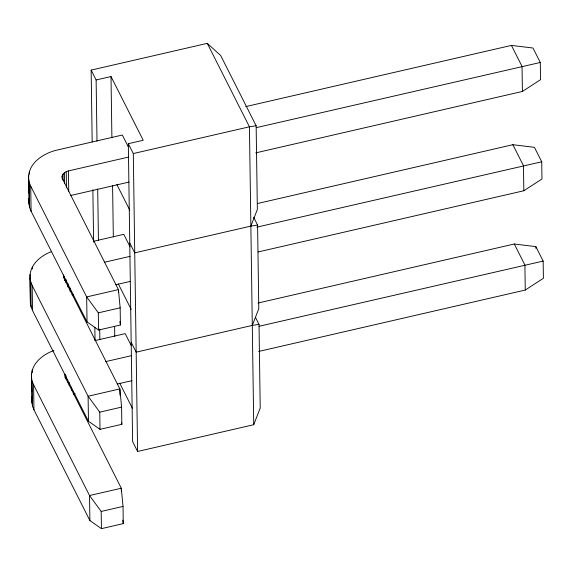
<?xml version="1.0" encoding="UTF-8"?>
<svg xmlns="http://www.w3.org/2000/svg" width="572" height="572" viewBox="0 0 572 572"><rect width="100%" height="100%" fill="white"/><g stroke="black" fill="none" stroke-linecap="round" stroke-linejoin="round"><path stroke-width="0.86" d="M128.657 157.05L68.44 170.921C64.901 171.543 60.653 174.946 62.498 178.893L118.425 289.618L120.163 307.815L120.406 325.01L98.57 330.044L87.03 321.95L31.095 211.225L29.665 207.629L28.957 203.932L28.6 178.914C27.728 162.934 44.001 152.874 57.822 149.893L122.336 135.028L128.235 146.711M28.957 203.932L28.957 198.42M63.635 274.96L63.928 278.192L119.863 388.917L121.593 407.114L121.843 424.317L100.007 429.343L88.46 421.257L32.525 310.532L31.102 306.935L30.395 303.239L30.03 278.214C29.093 265.344 40.49 255.577 51.623 251.594M30.395 303.239L30.059 274.481M65.065 374.26L65.358 377.491L121.293 488.223L123.023 506.413L123.273 523.616L101.437 528.65L89.89 520.556L33.962 409.831L32.532 406.234L31.825 402.538L31.46 377.52C30.523 364.307 42.435 354.483 53.861 350.579M31.825 402.538L31.825 397.018M28.986 200.2L29.444 197.983M31.846 398.806L32.304 396.589M129.758 243.007L134.735 252.86L250.865 226.112L257.357 209.431L256.149 125.769L220.635 55.455L207.278 43.35L91.148 70.106L92.178 141.92M131.188 342.306L136.165 352.166L252.295 325.411L258.787 308.737L257.579 225.068L253.589 217.174M91.148 70.106L96.125 79.958L111.011 76.534L143.215 140.269L128.321 143.701L132.618 441.605L137.595 451.465L253.725 424.717L260.217 408.036L259.016 324.374L255.419 317.26M255.777 152.867L522.4 91.448L540.54 79.68L540.29 62.477L532.982 48.019L511.418 45.402L245.66 106.621M258.079 251.973L523.83 190.748L541.97 178.986L541.72 161.783L534.42 147.326L512.848 144.702L257.514 203.518M258.637 351.473L525.268 290.054L543.4 278.285L543.15 261.082L535.85 246.625L514.285 244.001L258.079 303.024M128.321 143.701L133.305 153.561L249.435 126.805L256.149 125.769M256.285 127.649L540.29 62.477M70.52 195.545L129.022 182.068M93.658 241.262L123.766 234.327L130.066 246.789M104.283 262.291L130.087 256.349M256.849 227.148L541.72 161.783M71.958 294.845L73.674 294.451M115.83 284.742L130.452 281.367M28.6 178.914L29.308 182.611L30.738 186.207L86.665 296.932L98.327 312.841L120.163 307.815M95.095 340.569L125.204 333.633L131.102 345.316M105.713 361.597L131.524 355.648M259.145 326.255L543.15 261.082M73.388 394.144L75.111 393.75M117.26 384.041L131.882 380.673M30.03 278.214L30.738 281.91L32.168 285.507L88.102 396.232L99.757 412.147L121.593 407.114M31.46 377.52L32.168 381.217L33.598 384.813L89.532 495.538L101.187 511.447L123.023 506.413M250.865 226.112L257.579 225.068M252.295 325.411L259.016 324.374M511.418 45.402L522.043 66.431L522.4 91.448M512.848 144.702L523.473 165.73L523.83 190.748M514.285 244.001L524.903 265.029L525.268 290.054M207.278 43.35L249.435 126.805L253.725 424.717M116.874 184.599L129.751 210.096M118.304 283.898L131.181 309.395M119.734 383.204L132.618 408.701M119.87 321.557L120.406 325.01M121.571 422.586L121.843 424.317M122.73 520.163L123.273 523.616M535.85 246.625L535.871 248.348M133.305 153.561L137.595 451.465M118.468 292.299L118.425 289.618L86.665 296.932L87.03 321.95M119.948 395.173L119.863 388.917L88.102 396.232L88.46 421.257M121.328 490.905L121.293 488.223L89.532 495.538L89.89 520.556M111.011 76.534L111.897 137.709M112.584 185.585L113.328 237.008M114.622 326.562L114.757 336.315M96.125 79.958L97.004 141.134M97.698 189.017L98.441 240.44M99.714 329.1L99.871 339.739M98.327 312.841L98.57 330.044M99.757 412.147L100.007 429.343M101.187 511.447L101.437 528.65M92.871 189.797L93.629 242.106M94.852 327.227L95.045 340.526M68.44 170.921L68.74 191.47M70.134 288.095L70.184 291.67M71.564 387.394L71.6 390.075M66.23 171.65L66.466 187.738M67.846 283.462L67.896 287.037M69.276 382.768L69.312 385.449M64.379 172.737L64.529 183.462M65.909 279.193L65.966 282.768M67.353 379.386L67.396 382.067M62.999 174.102L63.092 180.359M64.486 276.984L64.536 280.559M65.902 375.389L65.952 378.964M62.198 175.654L62.255 179.229M63.642 275.854L63.671 277.642M65.079 375.153L65.115 377.835M32.289 267.167L32.318 268.954M30.738 186.207L31.095 211.225M32.168 285.507L32.525 310.532M33.598 384.813L33.962 409.831M29.379 171.478L29.422 174.16M32.246 370.084L32.282 372.765M29.308 182.611L29.665 207.629M30.738 281.91L31.102 306.935M32.168 381.217L32.532 406.234M28.621 175.182L28.886 193.057M31.489 373.788L31.746 391.663"/></g></svg>
